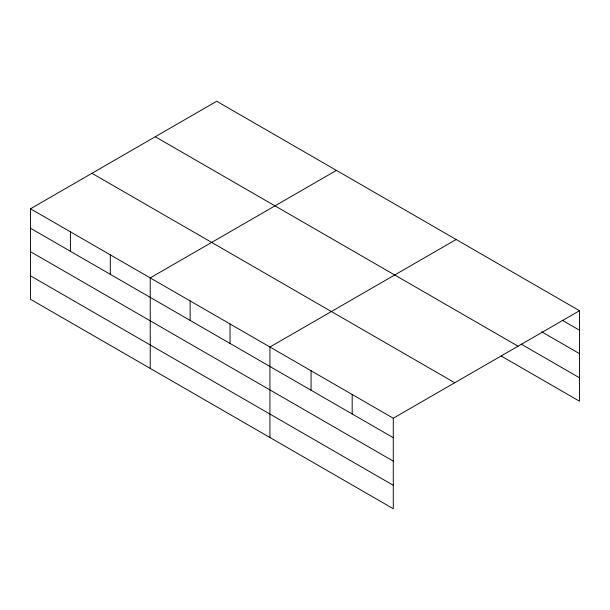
<?xml version="1.0" encoding="UTF-8"?>
<svg xmlns="http://www.w3.org/2000/svg" width="610" height="610" viewBox="0 0 610 610"><rect width="100%" height="100%" fill="white"/><g stroke="black" fill="none" stroke-linecap="round" stroke-linejoin="round"><path stroke-width="0.91" d="M393.29 461.145L393.29 418.231L30.5 208.773L30.5 299.281L393.29 508.732L393.29 461.145L30.5 251.694M501.382 356.126L579.5 401.228L579.5 310.719L216.71 101.268L30.5 208.773M336.43 170.388L150.22 277.893L150.22 368.402M456.15 239.509L269.94 347.014L269.94 437.522M393.29 418.231L579.5 310.719M562.229 320.235L579.5 330.201M541.672 331.802L579.5 353.64M521.115 344.078L579.5 377.788M155.26 136.739L518.05 346.198M91.95 173.293L454.74 382.752M30.5 228.254L393.29 437.705M30.5 275.842L393.29 485.293M352.176 394.487L352.176 413.969M311.062 370.75L311.062 390.232M230.039 323.971L230.039 343.453M190.129 300.928L190.129 320.41M110.311 254.85L110.311 274.332M70.409 231.808L70.409 251.289"/></g></svg>
